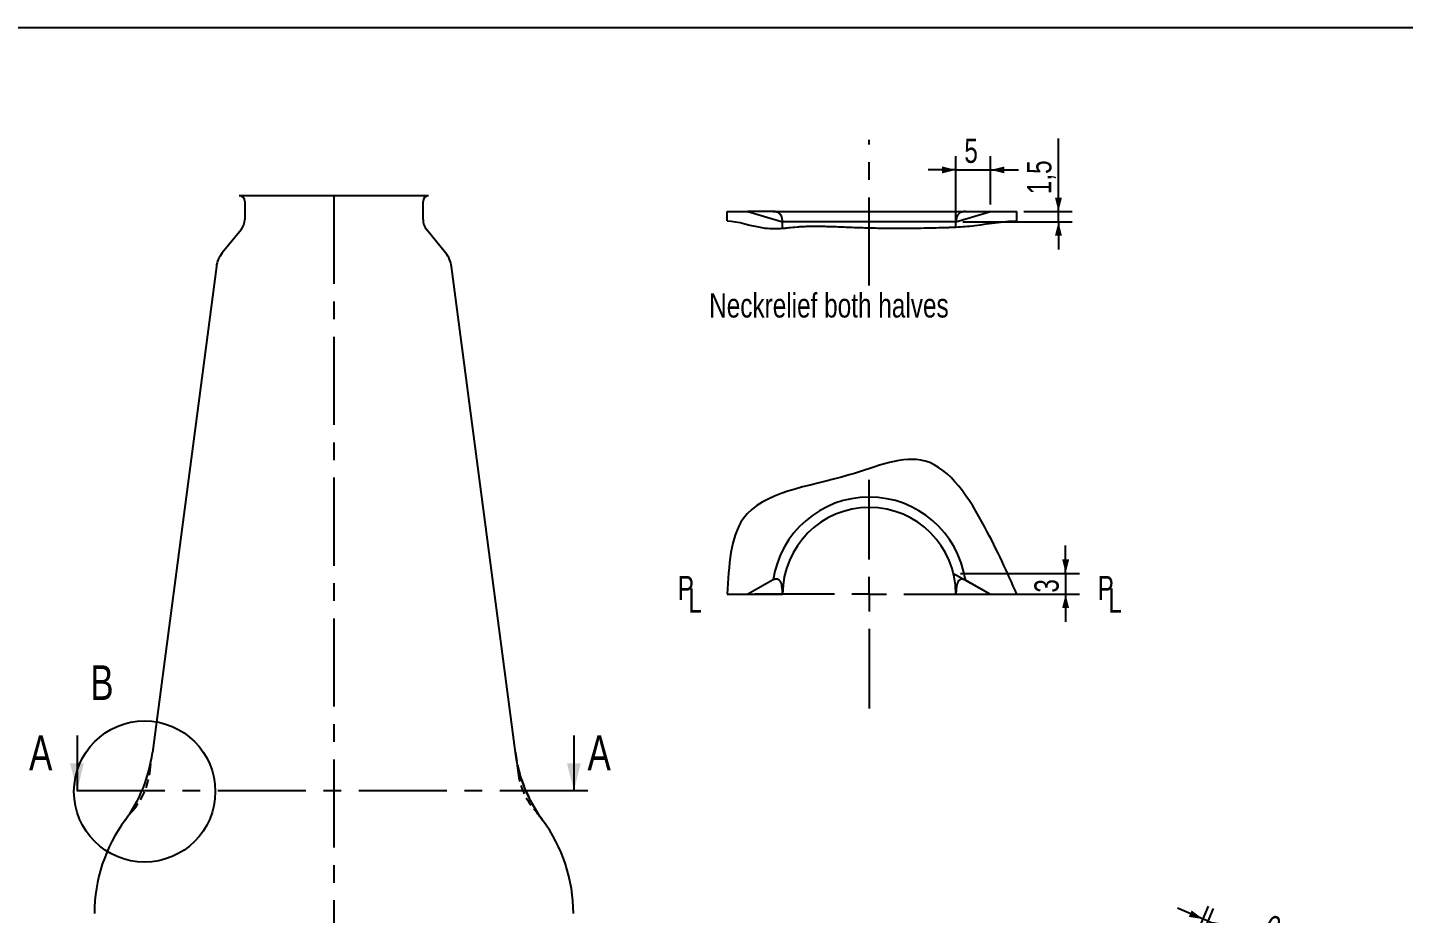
# Model space of a CAD drawing. Header units: millimetres. Extents: x 8 to 586, y 8 to 412.
# Drawn here: x 200.9 to 399.3, y 284.2 to 412 of the extents above; entities that cross this region are included whole.
import ezdxf

# ---------------------------------------------------------------- set-up
doc = ezdxf.new("R2010")
doc.units = ezdxf.units.MM
doc.linetypes.add('CENTERX2', pattern=[20.32, 12.7, -2.54, 2.54, -2.54])
doc.linetypes.add('HIDDEN', pattern=[1.905, 1.27, -0.635])
for name, color, linetype in [('CENTERLINE', 4, 'CENTERX2'), ('DETAIL', 3, 'Continuous'), ('DIMENSIONS', 2, 'Continuous'), ('HIDDEN', 3, 'HIDDEN'), ('TEXT', 2, 'Continuous')]:
    doc.layers.add(name, color=color, linetype=linetype)
doc.layers.add('OUTLINE', color=7, linetype='Continuous', lineweight=25)
doc.styles.add('SLDTEXTSTYLE0', font='TXT', dxfattribs={"width": 0.75})
doc.dimstyles.new('SLDDIMSTYLE11', dxfattribs={"dimtxt": 3.5, "dimasz": 2, "dimexe": 0, "dimexo": 0.0625, "dimgap": 0.875, "dimtad": 1, "dimdec": 1, "dimrnd": 1e-09, "dimzin": 12, "dimdsep": 46, "dimtxsty": 'SLDTEXTSTYLE0', "dimsah": 1, "dimcen": 0.09, "dimadec": 0, "dimazin": 3, "dimtfac": 1, "dimtmove": 0, "dimatfit": 0, "dimfxl": 0, "dimfrac": 2, "dimtolj": 1, "dimtzin": 12, "dimarcsym": 0})
doc.dimstyles.new('SLDDIMSTYLE12', dxfattribs={"dimtxt": 3.5, "dimasz": 2, "dimexe": 0, "dimexo": 0.0625, "dimgap": 0.875, "dimtad": 1, "dimrnd": 1e-09, "dimzin": 12, "dimdsep": 46, "dimtxsty": 'SLDTEXTSTYLE0', "dimsah": 1, "dimcen": 0.09, "dimadec": 0, "dimazin": 3, "dimtfac": 1, "dimtmove": 0, "dimatfit": 0, "dimfxl": 0, "dimfrac": 2, "dimtolj": 1, "dimtzin": 12, "dimarcsym": 0})
doc.dimstyles.new('SLDDIMSTYLE19', dxfattribs={"dimtxt": 3.5, "dimasz": 2, "dimexe": 0, "dimexo": 0.0625, "dimgap": 0.875, "dimtad": 1, "dimlfac": 0.5, "dimrnd": 1e-09, "dimdsep": 46, "dimtxsty": 'SLDTEXTSTYLE0', "dimsah": 1, "dimcen": 0.09, "dimadec": 0, "dimazin": 2, "dimtfac": 1, "dimtmove": 0, "dimatfit": 0, "dimfxl": 0, "dimfrac": 2, "dimtolj": 1, "dimtzin": 12, "dimarcsym": 0})

# ---------------------------------------------------------------- blocks, each defined once
blk = doc.blocks.new('_D_29')
at = {"layer": 'DIMENSIONS'}
for p, q in [((349.54, 385.47), (349.54, 396.01)), ((344.56, 385.47), (351.54, 385.47)), ((349.54, 383.97), (349.54, 385.47)), ((335.76, 383.97), (351.54, 383.97)), ((349.54, 383.97), (349.54, 379.97))]:
    blk.add_line(p, q, dxfattribs=at)
for points in [[(349.54, 385.47), (350.04, 387.47), (349.04, 387.47)], [(349.54, 383.97), (349.04, 381.97), (350.04, 381.97)]]:
    blk.add_solid(points, dxfattribs=at)
at = {"layer": 'DIMENSIONS', "insert": (345.03, 387.96), "char_height": 3.5, "attachment_point": 1, "rotation": 90, "style": 'SLDTEXTSTYLE0'}
blk.add_mtext('1,5', dxfattribs=at)
blk = doc.blocks.new('_D_30')
at = {"layer": 'DIMENSIONS'}
for p, q in [((334.76, 384.22), (334.76, 393.46)), ((339.76, 386.47), (339.76, 393.46)), ((334.76, 391.46), (330.76, 391.46)), ((334.76, 391.46), (339.76, 391.46)), ((339.76, 391.46), (343.76, 391.46))]:
    blk.add_line(p, q, dxfattribs=at)
for points in [[(334.76, 391.46), (332.76, 391.96), (332.76, 390.96)], [(339.76, 391.46), (341.76, 390.96), (341.76, 391.96)]]:
    blk.add_solid(points, dxfattribs=at)
at = {"layer": 'DIMENSIONS', "insert": (335.97, 395.98), "char_height": 3.5, "attachment_point": 1, "style": 'SLDTEXTSTYLE0'}
blk.add_mtext('5', dxfattribs=at)
blk = doc.blocks.new('_D_31')
at = {"layer": 'DIMENSIONS'}
for p, q in [((350.58, 333.28), (350.58, 337.28)), ((335.4, 333.28), (352.58, 333.28)), ((350.58, 333.28), (350.58, 330.28)), ((339.76, 330.28), (352.58, 330.28)), ((350.58, 330.28), (350.58, 326.28))]:
    blk.add_line(p, q, dxfattribs=at)
for points in [[(350.58, 333.28), (351.08, 335.28), (350.08, 335.28)], [(350.58, 330.28), (350.08, 328.28), (351.08, 328.28)]]:
    blk.add_solid(points, dxfattribs=at)
at = {"layer": 'DIMENSIONS', "insert": (346.07, 330.49), "char_height": 3.5, "attachment_point": 1, "rotation": 90, "style": 'SLDTEXTSTYLE0'}
blk.add_mtext('3', dxfattribs=at)
blk = doc.blocks.new('SW_SYMBOL_MOD_PL')
at = {"layer": 'TEXT', "color": 0, "char_height": 783, "attachment_point": 5, "style": 'SLDTEXTSTYLE0'}
for s, insert in [('P', (400, 600)), ('L', (700, 200))]:
    blk.add_mtext(s, dxfattribs=dict(at, insert=insert))
blk = doc.blocks.new('SW_CENTERMARKSYMBOL_0')
at = {"layer": 'CENTERLINE', "color": 0}
for p, q in [((0, 5), (0, 16.5)), ((0, 0), (0, 2.5)), ((-5, 0), (-16.5, 0)), ((0, 0), (-2.5, 0)), ((0, 0), (0, -2.5)), ((0, 0), (2.5, 0)), ((5, 0), (16.5, 0)), ((0, -5), (0, -16.5))]:
    blk.add_line(p, q, dxfattribs=at)
blk = doc.blocks.new('_D_40')
at = {"layer": 'DIMENSIONS'}
for p, q in [((360.94, 261.15), (371.17, 285.26)), ((361.68, 260.84), (371.91, 284.95)), ((370.39, 283.42), (366.71, 284.98)), ((371.12, 283.11), (370.39, 283.42)), ((371.12, 283.11), (384.35, 277.5))]:
    blk.add_line(p, q, dxfattribs=at)
for points in [[(370.39, 283.42), (368.74, 284.66), (368.35, 283.74)], [(371.12, 283.11), (372.77, 281.87), (373.16, 282.79)]]:
    blk.add_solid(points, dxfattribs=at)
at = {"layer": 'DIMENSIONS', "insert": (380.16, 284.18), "char_height": 3.5, "attachment_point": 1, "rotation": 337.0165, "style": 'SLDTEXTSTYLE0'}
blk.add_mtext('0,4', dxfattribs=at)

msp = doc.modelspace()

# ---------------------------------------------------------------- linework, layer by layer
at = {"layer": 'CENTERLINE'}
for p, q in [((322.26498, 374.8037), (322.26498, 395.80135)), ((245.08011, 387.72801), (245.08011, 146.85692)), ((281.67969, 301.89685), (206.04165, 301.89685))]:
    msp.add_line(p, q, dxfattribs=at)
at = {"layer": 'CENTERLINE', "linetype": 'Continuous'}
for p, q in [((208.04165, 309.89685), (208.04165, 301.89685)), ((279.67969, 309.89685), (279.67969, 301.89685))]:
    msp.add_line(p, q, dxfattribs=at)
at = {"layer": 'CENTERLINE'}
for points in [[(208.04165, 301.89685), (209.04165, 305.89685), (207.04165, 305.89685)], [(279.67969, 301.89685), (280.67969, 305.89685), (278.67969, 305.89685)]]:
    msp.add_solid(points, dxfattribs=at)
at = {"layer": 'DETAIL'}
msp.add_circle((217.79211, 301.81875), 10.18504, dxfattribs=at)
at = {"layer": 'HIDDEN'}
for p, q in [((218.53011, 304.52801), (218.91354, 307.44364)), ((271.24669, 307.44364), (271.63011, 304.52801))]:
    msp.add_line(p, q, dxfattribs=at)
for centre, radius, start, end in [((198.06621, 310.1852), 21.02682, 323.5855473, 352.508203), ((292.09401, 310.1852), 21.02682, 187.491797, 216.4144527), ((208.20212, 305.88621), 10.41692, 319.1567302, 352.508203), ((281.95811, 305.88621), 10.41692, 187.491797, 220.8432698)]:
    msp.add_arc(centre, radius, start, end, dxfattribs=at)
at = {"layer": 'OUTLINE'}
for p, q in [((8, 412), (586, 412)), ((258.73011, 387.72801), (231.43011, 387.72801)), ((232.23011, 386.92801), (232.23011, 384.32801)), ((257.93011, 384.32801), (257.93011, 386.92801)), ((301.79347, 385.46958), (304.76498, 385.46958)), ((301.79347, 384.13898), (301.79347, 385.46958)), ((308.4145, 385.46958), (304.76498, 385.46958)), ((304.76498, 385.46958), (309.76498, 383.96958)), ((308.4145, 385.46958), (336.11547, 385.46958)), ((334.76498, 383.96958), (339.76498, 385.46958)), ((336.11547, 385.46958), (339.76498, 385.46958)), ((339.76498, 385.46958), (343.55802, 385.46958)), ((343.55802, 384.0559), (343.55802, 385.46958)), ((334.76498, 383.96958), (309.76498, 383.96958)), ((309.76498, 383.04894), (309.76498, 383.96958)), ((334.76498, 383.22474), (334.76498, 383.96958)), ((231.68937, 382.81038), (228.97553, 379.48564)), ((261.18469, 379.48564), (258.47086, 382.81038)), ((228.13011, 377.52801), (218.91365, 307.44445)), ((271.24658, 307.44445), (262.03011, 377.52801)), ((334.39964, 333.28241), (339.76498, 330.28241)), ((308.4145, 332.32301), (304.76498, 330.28241)), ((336.11547, 332.32301), (339.76498, 330.28241)), ((301.79347, 330.28241), (304.76498, 330.28241)), ((304.76498, 330.28241), (309.76498, 330.28241)), ((334.76498, 330.28241), (339.76498, 330.28241)), ((339.76498, 330.28241), (343.55802, 330.28241)), ((217.79211, 301.81875), (217.42387, 301.97494))]:
    msp.add_line(p, q, dxfattribs=at)
for centre, radius, start, end in [((231.43011, 386.92801), 0.8, 0, 90), ((258.73011, 386.92801), 0.8, 90, 180), ((229.83011, 384.32801), 2.4, 320.7768242, 0), ((260.33011, 384.32801), 2.4, 180, 219.2231758), ((231.99682, 377.01951), 3.9, 140.7768242, 172.508203), ((258.16341, 377.01951), 3.9, 7.491797, 39.2231758), ((322.26498, 330.28241), 14, 8.3811535, 171.6188465), ((322.26498, 330.28241), 12.5, 0, 180), ((198.06317, 310.18643), 21.03, 323.5866222, 352.508203), ((233.25511, 284.22801), 22.7, 143.5866222, 180), ((233.25511, 284.22801), 22.7, 139.1567302, 143.5855473), ((256.90511, 284.22801), 22.7, 36.4144527, 40.8432698), ((256.90511, 284.22801), 22.7, 0, 36.4133778)]:
    msp.add_arc(centre, radius, start, end, dxfattribs=at)
for points, knots in [([(309.76498, 383.96958), (309.76498, 384.10489), (309.7549, 384.2423), (309.7038, 384.52355), (309.66422, 384.66667), (309.55367, 384.88732), (309.50737, 384.96289), (309.41487, 385.07489), (309.38017, 385.11203), (309.29932, 385.18572), (309.25242, 385.22273), (309.14669, 385.29165), (309.0863, 385.32438), (308.95783, 385.37988), (308.88807, 385.40336), (308.74877, 385.43872), (308.67819, 385.45103), (308.54298, 385.46634), (308.47784, 385.46958), (308.4145, 385.46958)], [0, 0, 0, 0, 0.25, 0.25, 0.5, 0.5, 0.625, 0.625, 0.6875, 0.6875, 0.75, 0.75, 0.8125, 0.8125, 0.875, 0.875, 0.9375, 0.9375, 1, 1, 1, 1]), ([(336.11547, 385.46958), (335.98878, 385.46958), (335.85039, 385.45625), (335.64256, 385.40354), (335.5725, 385.38001), (335.4442, 385.32464), (335.38374, 385.29191), (335.22533, 385.18877), (335.1459, 385.11227), (335.02193, 384.96201), (334.97576, 384.88639), (334.86552, 384.66596), (334.82617, 384.52357), (334.77509, 384.2425), (334.76498, 384.10487), (334.76498, 383.96958)], [0, 0, 0, 0, 0.125, 0.125, 0.1875, 0.1875, 0.25, 0.25, 0.375, 0.375, 0.5, 0.5, 0.75, 0.75, 1, 1, 1, 1]), ([(301.79347, 384.13898), (303.15758, 384.11216), (306.56707, 382.91718), (308.98103, 382.98331), (309.76498, 383.04894)], [0.0196499808, 0.0196499808, 0.0196499808, 0.0196499808, 0.07048996755, 0.09668060867, 0.09668060867, 0.09668060867, 0.09668060867]), ([(309.76498, 383.04894), (309.76498, 383.04894), (309.84604, 383.05537), (310.08435, 383.07787), (310.18339, 383.08761), (310.42158, 383.11234), (310.56115, 383.12743), (311.03111, 383.17875), (311.41449, 383.22225), (312.09473, 383.27563), (312.34045, 383.29172), (312.86226, 383.3184), (313.13693, 383.32895), (314.00107, 383.35118), (314.63031, 383.35322), (315.65625, 383.33772), (316.01067, 383.32951), (316.73159, 383.30864), (317.09982, 383.29595), (317.85167, 383.26797), (318.23529, 383.25267), (319.01825, 383.22192), (319.41984, 383.2065), (320.62716, 383.16214), (321.43742, 383.13493), (322.66079, 383.10093), (323.06993, 383.09073), (323.89099, 383.07315), (324.29741, 383.0659), (325.49854, 383.04916), (326.27806, 383.04469), (327.41503, 383.04832), (327.79001, 383.05123), (328.51328, 383.05927), (328.86334, 383.0644), (329.87945, 383.08177), (330.51336, 383.09599), (331.68044, 383.12477), (332.19766, 383.13891), (332.8776, 383.15782), (333.08814, 383.16369), (333.47621, 383.17502), (333.65357, 383.18053), (334.12417, 383.19635), (334.36115, 383.20614), (334.60192, 383.21688), (334.66305, 383.21979), (334.74457, 383.22372), (334.76498, 383.22474), (334.76498, 383.22474)], [0, 0, 0, 0, 0.0625, 0.0625, 0.09375, 0.09375, 0.125, 0.125, 0.1875, 0.1875, 0.21875, 0.21875, 0.25, 0.25, 0.3125, 0.3125, 0.34375, 0.34375, 0.375, 0.375, 0.40625, 0.40625, 0.4375, 0.4375, 0.5, 0.5, 0.53125, 0.53125, 0.5625, 0.5625, 0.625, 0.625, 0.65625, 0.65625, 0.6875, 0.6875, 0.75, 0.75, 0.8125, 0.8125, 0.84375, 0.84375, 0.875, 0.875, 0.9375, 0.9375, 0.96875, 0.96875, 1, 1, 1, 1]), ([(334.76498, 383.22474), (335.6064, 383.26639), (338.26607, 383.46578), (342.17728, 384.18616), (343.55802, 384.0559)], [0.36707831241, 0.36707831241, 0.36707831241, 0.36707831241, 0.39537640001, 0.45249448683, 0.45249448683, 0.45249448683, 0.45249448683]), ([(343.55802, 330.28241), (342.15616, 333.40899), (339.06627, 340.30041), (331.53023, 352.3169), (317.77146, 346.1469), (302.53569, 344.63985), (302.00642, 334.40173), (301.79347, 330.28241)], [0, 0, 0, 0, 0.171569114, 0.378161314, 0.556647689, 0.821616636, 1, 1, 1, 1]), ([(309.76498, 330.28241), (309.76498, 330.53459), (309.7549, 330.78506), (309.7038, 331.2807), (309.66422, 331.52531), (309.55367, 331.87474), (309.50737, 331.9897), (309.41487, 332.14673), (309.38017, 332.19655), (309.29932, 332.2887), (309.25242, 332.33144), (309.14669, 332.40078), (309.0863, 332.42802), (308.95783, 332.45963), (308.88807, 332.46438), (308.74877, 332.4524), (308.67819, 332.43588), (308.54298, 332.38881), (308.47784, 332.35843), (308.4145, 332.32301)], [0, 0, 0, 0, 0.25, 0.25, 0.5, 0.5, 0.625, 0.625, 0.6875, 0.6875, 0.75, 0.75, 0.8125, 0.8125, 0.875, 0.875, 0.9375, 0.9375, 1, 1, 1, 1]), ([(336.11547, 332.32301), (335.98878, 332.39385), (335.85039, 332.44639), (335.64256, 332.46435), (335.5725, 332.45967), (335.4442, 332.4282), (335.38374, 332.40101), (335.22533, 332.29736), (335.1459, 332.19918), (335.02193, 331.98844), (334.97576, 331.8733), (334.86552, 331.5241), (334.82617, 331.28073), (334.77509, 330.78542), (334.76498, 330.53455), (334.76498, 330.28241)], [0, 0, 0, 0, 0.125, 0.125, 0.1875, 0.1875, 0.25, 0.25, 0.375, 0.375, 0.5, 0.5, 0.75, 0.75, 1, 1, 1, 1]), ([(275.17306, 297.70288), (274.13394, 299.11162), (273.25682, 300.67487), (271.92692, 303.97432), (271.47482, 305.70888), (271.24658, 307.44445)], [0, 0, 0, 0, 0.5, 0.5, 1, 1, 1, 1])]:
    msp.add_open_spline(points, degree=3, knots=knots, dxfattribs=at)

# ---------------------------------------------------------------- block references
at = {"layer": 'CENTERLINE'}
msp.add_blockref('SW_CENTERMARKSYMBOL_0', (322.26498, 330.28241), dxfattribs=at)
at = {"layer": 'TEXT', "xscale": 0.004470703125, "yscale": 0.004470703125, "zscale": 0.004470703125}
for p in [(294.02684, 328.48246), (354.56585, 328.48246)]:
    msp.add_blockref('SW_SYMBOL_MOD_PL', p, dxfattribs=at)

# ---------------------------------------------------------------- texts
at = {"layer": 'CENTERLINE', "char_height": 5, "attachment_point": 1, "style": 'SLDTEXTSTYLE0'}
for insert in [(201.13845, 309.89685), (281.65203, 309.89685)]:
    msp.add_mtext('A', dxfattribs=dict(at, insert=insert))
at = {"layer": 'DETAIL', "insert": (209.96798, 320.02007), "char_height": 5, "attachment_point": 1, "style": 'SLDTEXTSTYLE0'}
msp.add_mtext('B', dxfattribs=at)
at = {"layer": 'TEXT', "insert": (299.18086, 373.67566), "char_height": 3.5, "attachment_point": 1, "style": 'SLDTEXTSTYLE0'}
msp.add_mtext('Neckrelief both halves', dxfattribs=at)

# ---------------------------------------------------------------- dimensions: what is measured, and where the dimension line sits
at = {"layer": 'DIMENSIONS'}
dim = msp.add_linear_dim(base=(339.76498, 391.46382), p1=(334.76498, 383.22474), p2=(339.76498, 385.46958), dimstyle='SLDDIMSTYLE12', dxfattribs=at)
dim.commit()
dim.dimension.update_dxf_attribs({"geometry": '_D_30', "text_midpoint": (337.26498, 391.46382), "dimtype": 160})
for base, p1, p2, angle, dimstyle, picture, middle in [((349.5393, 385.46958), (334.76498, 383.96958), (343.55802, 385.46958), 90, 'SLDDIMSTYLE11', '_D_29', (349.5393, 391.18915)), ((350.58317, 330.28241), (334.39964, 333.28241), (338.76498, 330.28241), 90, 'SLDDIMSTYLE12', '_D_31', (350.58317, 331.78241)), ((370.38821, 283.42288), (361.28738, 259.91667), (360.55088, 260.22904), 337.0164847, 'SLDDIMSTYLE19', '_D_40', (381.37255, 278.76404))]:
    dim = msp.add_linear_dim(base=base, p1=p1, p2=p2, angle=angle, dimstyle=dimstyle, dxfattribs=at)
    dim.commit()
    dim.dimension.update_dxf_attribs({"geometry": picture, "text_midpoint": middle, "dimtype": 160})

doc.saveas('drawing.dxf')
